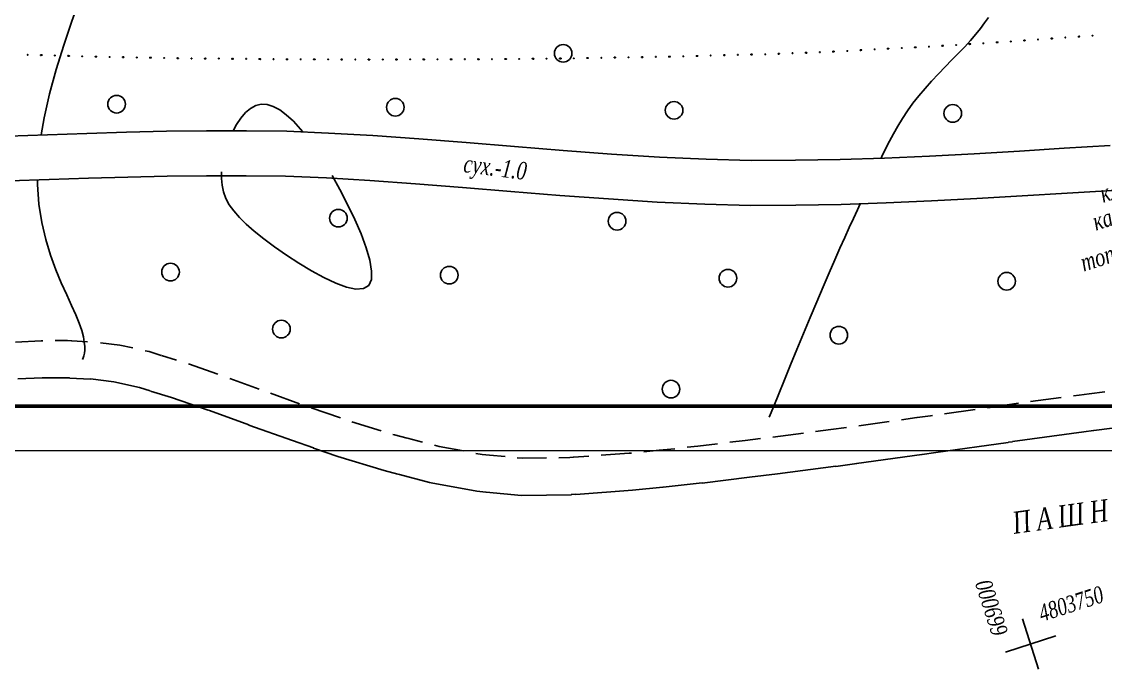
# Model space of a CAD drawing. Header units: millimetres. Extents: x 1353783 to 6492029790, y -7276956 to -512500.
# Drawn here: x 9978106 to 9990400, y -2867505 to -2860069 of the extents above; entities that cross this region are included whole.
import ezdxf

# ---------------------------------------------------------------- set-up
doc = ezdxf.new("R2010")
doc.units = ezdxf.units.MM
doc.linetypes.add('CONTI', pattern=[0])
doc.layers.get('0').update_dxf_attribs({"lineweight": 5})
for name, color, linetype in [('GORIZUNKNOWN', 32, 'CONTI'), ('NAD_MГИДРОГР', 94, 'CONTI'), ('NAD_MРАСТЕНИ', 94, 'CONTI'), ('NAD_MРЕЛЬЕФ', 7, 'CONTI'), ('SETKR', 7, 'CONTI'), ('SIT_LГИДРОГР', 84, 'CONTI'), ('SIT_LДОРОГИ', 250, 'CONTI'), ('SIT_LРЕЛЬЕФ', 7, 'CONTI'), ('ZAPSKРАСТЕНИ', 94, 'CONTI'), ('РЕЛЬЕФ', 7, 'CONTI')]:
    doc.layers.add(name, color=color, linetype=linetype)
doc.layers.add('штамп', color=7, linetype='Continuous', lineweight=50)
doc.styles.add('SHRFT', font='', dxfattribs={"width": 0.75})
doc.styles.get('SHRFT').set_extended_font_data('Times New Roman Cyr', italic=True)

# ---------------------------------------------------------------- blocks, each defined once
blk = doc.blocks.new('BL_333')
at = {"color": 0}
for p, q in [((0, -3), (0, 3)), ((-3, 0), (3, 0))]:
    blk.add_line(p, q, dxfattribs=at)
blk = doc.blocks.new('BL_2004')
at = {"color": 0}
blk.add_circle((0, 0), 1, dxfattribs=at)
blk = doc.blocks.new('оо')
at = {"layer": 'GORIZUNKNOWN', "color": 9, "true_color": 0xc7c8ca}
for points in [[(222773.783, -3431864.081), (222774.243, -3431863.212), (222774.953, -3431862.012), (222775.733, -3431860.812), (222776.563, -3431859.632), (222777.423, -3431858.472), (222778.273, -3431857.362), (222779.113, -3431856.312), (222779.913, -3431855.322), (222780.643, -3431854.422), (222781.293, -3431853.612), (222781.873, -3431852.892), (222782.373, -3431852.252), (222782.803, -3431851.702), (222783.173, -3431851.212), (222783.483, -3431850.802), (222783.753, -3431850.442), (222783.963, -3431850.142), (222784.153, -3431849.892), (222784.293, -3431849.692)], [(222818.75, -3431879.912), (222818.823, -3431879.832), (222819.153, -3431879.482), (222819.493, -3431879.142), (222819.843, -3431878.802), (222820.203, -3431878.462), (222820.583, -3431878.132), (222820.993, -3431877.812), (222821.413, -3431877.492), (222821.863, -3431877.192), (222822.333, -3431876.902), (222822.813, -3431876.622), (222823.303, -3431876.352), (222823.793, -3431876.092), (222824.273, -3431875.832), (222824.743, -3431875.582), (222825.193, -3431875.342), (222825.613, -3431875.102), (222826.003, -3431874.862), (222826.363, -3431874.632), (222826.683, -3431874.402), (222826.983, -3431874.172)], [(222787.964, -3431868.456), (222787.893, -3431868.272), (222787.643, -3431867.722), (222787.373, -3431867.252), (222787.103, -3431866.872), (222786.813, -3431866.572), (222786.523, -3431866.362), (222786.203, -3431866.242), (222785.883, -3431866.212), (222785.543, -3431866.282), (222785.203, -3431866.422), (222784.853, -3431866.632), (222784.513, -3431866.902), (222784.217, -3431867.19)], [(222772.123, -3431876.922), (222772.183, -3431876.842), (222772.263, -3431876.742), (222772.333, -3431876.622), (222772.403, -3431876.462), (222772.473, -3431876.262), (222772.523, -3431876.012), (222772.563, -3431875.712), (222772.583, -3431875.342), (222772.573, -3431874.912), (222772.543, -3431874.402), (222772.473, -3431873.822), (222772.393, -3431873.152), (222772.303, -3431872.412), (222772.233, -3431871.612), (222772.193, -3431870.742), (222772.213, -3431869.812), (222772.293, -3431868.822), (222772.453, -3431867.782), (222772.723, -3431866.702), (222772.807, -3431866.454)], [(222782.889, -3431869.212), (222782.763, -3431869.562), (222782.683, -3431869.942), (222782.643, -3431870.322), (222782.663, -3431870.712), (222782.733, -3431871.112), (222782.873, -3431871.532), (222783.063, -3431871.972), (222783.313, -3431872.462), (222783.623, -3431872.982), (222784.003, -3431873.552), (222784.453, -3431874.172), (222784.953, -3431874.832), (222785.483, -3431875.482), (222786.033, -3431876.112), (222786.583, -3431876.692), (222787.133, -3431877.192), (222787.643, -3431877.592), (222788.113, -3431877.862), (222788.523, -3431877.972), (222788.863, -3431877.892)], [(222788.863, -3431877.892), (222789.113, -3431877.622), (222789.273, -3431877.162), (222789.363, -3431876.552), (222789.383, -3431875.812), (222789.353, -3431874.982), (222789.263, -3431874.082), (222789.133, -3431873.152), (222788.973, -3431872.212), (222788.79, -3431871.325)], [(222808.213, -3431891.952), (222808.643, -3431891.442), (222809.133, -3431890.852), (222809.683, -3431890.202), (222810.273, -3431889.502), (222810.883, -3431888.772), (222811.523, -3431888.032), (222812.153, -3431887.282), (222812.783, -3431886.552), (222813.393, -3431885.852), (222813.963, -3431885.192), (222814.483, -3431884.592), (222814.963, -3431884.052), (222815.413, -3431883.552), (222815.823, -3431883.102), (222816.213, -3431882.682), (222816.573, -3431882.292), (222816.833, -3431882.009)]]:
    blk.add_lwpolyline(points, dxfattribs=at)
at = {"layer": 'SIT_LГИДРОГР', "color": 9, "true_color": 0xc7c8ca}
for p, q in [((222771.983, -3431863.582), (222774.133, -3431864.182)), ((222774.133, -3431864.182), (222776.283, -3431864.802)), ((222776.283, -3431864.802), (222778.443, -3431865.422)), ((222778.443, -3431865.422), (222780.623, -3431866.062)), ((222771.283, -3431866.022), (222773.433, -3431866.632)), ((222780.623, -3431866.062), (222782.783, -3431866.732)), ((222773.433, -3431866.632), (222775.583, -3431867.242)), ((222782.783, -3431866.732), (222784.943, -3431867.422)), ((222775.583, -3431867.242), (222777.733, -3431867.862)), ((222784.943, -3431867.422), (222787.123, -3431868.142)), ((222777.733, -3431867.862), (222779.883, -3431868.492)), ((222787.123, -3431868.142), (222789.343, -3431868.972)), ((222779.883, -3431868.492), (222782.013, -3431869.162)), ((222782.013, -3431869.162), (222784.143, -3431869.842)), ((222789.343, -3431868.972), (222791.683, -3431869.872)), ((222784.143, -3431869.842), (222786.273, -3431870.552)), ((222791.683, -3431869.872), (222794.113, -3431870.842)), ((222786.273, -3431870.552), (222788.443, -3431871.352)), ((222794.113, -3431870.842), (222796.603, -3431871.872)), ((222788.443, -3431871.352), (222790.753, -3431872.242)), ((222796.603, -3431871.872), (222799.143, -3431872.922)), ((222790.753, -3431872.242), (222793.153, -3431873.212)), ((222799.143, -3431872.922), (222801.703, -3431873.972)), ((222793.153, -3431873.212), (222795.633, -3431874.232)), ((222795.633, -3431874.232), (222798.173, -3431875.282)), ((222801.703, -3431873.972), (222804.263, -3431875.012)), ((222798.173, -3431875.282), (222800.743, -3431876.342)), ((222804.263, -3431875.012), (222806.793, -3431876.012)), ((222806.793, -3431876.012), (222809.283, -3431876.932)), ((222800.743, -3431876.342), (222803.323, -3431877.382)), ((222803.323, -3431877.382), (222805.893, -3431878.392)), ((222809.283, -3431876.932), (222811.693, -3431877.772)), ((222811.693, -3431877.772), (222814.083, -3431878.532)), ((222805.893, -3431878.392), (222808.423, -3431879.332)), ((222814.083, -3431878.532), (222816.503, -3431879.272)), ((222816.503, -3431879.272), (222818.933, -3431879.962)), ((222808.423, -3431879.332), (222810.883, -3431880.192)), ((222810.883, -3431880.192), (222813.323, -3431880.972)), ((222818.933, -3431879.962), (222821.393, -3431880.632)), ((222813.323, -3431880.972), (222815.783, -3431881.712)), ((222821.393, -3431880.632), (222823.853, -3431881.282)), ((222815.783, -3431881.712), (222818.253, -3431882.412)), ((222823.853, -3431881.282), (222826.333, -3431881.932)), ((222826.333, -3431881.932), (222828.813, -3431882.552)), ((222818.253, -3431882.412), (222820.733, -3431883.092)), ((222828.813, -3431882.552), (222831.333, -3431883.202)), ((222820.733, -3431883.092), (222823.213, -3431883.742)), ((222823.213, -3431883.742), (222825.703, -3431884.392)), ((222825.703, -3431884.392), (222828.193, -3431885.022)), ((222828.193, -3431885.022), (222830.693, -3431885.662))]:
    blk.add_line(p, q, dxfattribs=at)
at = {"layer": 'SIT_LДОРОГИ', "color": 9, "true_color": 0xc7c8ca}
for p, q in [((222768.813, -3431874.822), (222770.223, -3431875.192)), ((222770.223, -3431875.202), (222770.303, -3431875.222)), ((222770.973, -3431875.432), (222771.633, -3431875.642)), ((222771.633, -3431875.642), (222771.853, -3431875.722)), ((222772.693, -3431876.052), (222771.873, -3431875.732)), ((222773.393, -3431876.332), (222774.393, -3431876.792)), ((222774.393, -3431876.792), (222775.043, -3431877.172)), ((222768.293, -3431876.852), (222769.633, -3431877.212)), ((222769.633, -3431877.212), (222770.943, -3431877.632)), ((222770.943, -3431877.632), (222771.103, -3431877.692)), ((222771.113, -3431877.702), (222772.203, -3431878.122)), ((222775.653, -3431877.532), (222775.853, -3431877.652)), ((222775.853, -3431877.652), (222776.443, -3431878.072)), ((222772.213, -3431878.112), (222773.423, -3431878.662)), ((222773.423, -3431878.662), (222774.723, -3431879.432)), ((222777.183, -3431878.592), (222776.463, -3431878.082)), ((222777.773, -3431879.002), (222779.173, -3431880.062)), ((222774.723, -3431879.432), (222775.243, -3431879.792)), ((222775.253, -3431879.812), (222776.263, -3431880.512)), ((222776.273, -3431880.512), (222778.033, -3431881.842)), ((222779.753, -3431880.502), (222780.443, -3431881.042)), ((222781.143, -3431881.582), (222780.443, -3431881.042)), ((222778.043, -3431881.842), (222779.143, -3431882.702)), ((222781.693, -3431882.012), (222783.083, -3431883.082)), ((222779.153, -3431882.702), (222779.973, -3431883.342)), ((222779.973, -3431883.352), (222782.053, -3431884.942)), ((222783.633, -3431883.492), (222784.333, -3431884.022)), ((222785.043, -3431884.552), (222784.343, -3431884.022)), ((222782.053, -3431884.942), (222783.063, -3431885.702)), ((222785.583, -3431884.952), (222787.023, -3431885.952)), ((222783.073, -3431885.712), (222784.233, -3431886.582)), ((222784.233, -3431886.582), (222786.493, -3431888.152)), ((222787.593, -3431886.352), (222787.663, -3431886.402)), ((222787.663, -3431886.402), (222788.293, -3431886.802)), ((222789.053, -3431887.292), (222788.303, -3431886.812)), ((222789.643, -3431887.662), (222789.873, -3431887.802)), ((222789.873, -3431887.802), (222791.123, -3431888.472)), ((222786.493, -3431888.152), (222787.173, -3431888.582)), ((222787.183, -3431888.592), (222788.803, -3431889.622)), ((222791.733, -3431888.812), (222792.063, -3431888.982)), ((222792.063, -3431888.982), (222792.443, -3431889.142)), ((222788.813, -3431889.622), (222791.143, -3431890.882)), ((222793.263, -3431889.492), (222792.453, -3431889.152)), ((222793.903, -3431889.772), (222794.193, -3431889.892)), ((222794.203, -3431889.892), (222795.473, -3431890.282)), ((222791.143, -3431890.882), (222791.613, -3431891.082)), ((222796.143, -3431890.492), (222796.743, -3431890.672)), ((222796.743, -3431890.672), (222796.923, -3431890.712)), ((222797.793, -3431890.922), (222796.943, -3431890.712)), ((222791.623, -3431891.082), (222793.473, -3431891.872)), ((222798.473, -3431891.092), (222800.023, -3431891.472)), ((222800.023, -3431891.472), (222800.153, -3431891.502)), ((222793.473, -3431891.882), (222796.183, -3431892.702)), ((222800.833, -3431891.642), (222801.693, -3431891.822)), ((222802.563, -3431892.012), (222801.703, -3431891.822)), ((222803.253, -3431892.152), (222803.853, -3431892.282)), ((222796.183, -3431892.692), (222796.423, -3431892.752)), ((222796.433, -3431892.762), (222799.553, -3431893.522)), ((222803.853, -3431892.282), (222804.953, -3431892.492)), ((222805.643, -3431892.622), (222806.503, -3431892.782)), ((222807.373, -3431892.952), (222806.503, -3431892.782)), ((222808.063, -3431893.092), (222809.783, -3431893.402)), ((222799.553, -3431893.522), (222801.263, -3431893.882)), ((222801.273, -3431893.882), (222803.443, -3431894.332)), ((222810.463, -3431893.522), (222811.333, -3431893.682)), ((222812.203, -3431893.842), (222811.333, -3431893.692)), ((222812.903, -3431893.962), (222814.623, -3431894.262)), ((222803.443, -3431894.342), (222806.103, -3431894.852)), ((222815.313, -3431894.382), (222816.183, -3431894.532)), ((222816.953, -3431894.672), (222816.193, -3431894.542)), ((222806.113, -3431894.852), (222807.683, -3431895.152)), ((222807.683, -3431895.162), (222810.953, -3431895.752)), ((222817.053, -3431894.692), (222816.953, -3431894.672)), ((222817.743, -3431894.812), (222819.473, -3431895.112)), ((222820.163, -3431895.232), (222821.033, -3431895.382)), ((222810.963, -3431895.762), (222812.133, -3431895.972)), ((222821.283, -3431895.422), (222821.053, -3431895.382)), ((222821.913, -3431895.522), (222821.283, -3431895.412)), ((222822.603, -3431895.642), (222824.323, -3431895.952)), ((222812.133, -3431895.962), (222815.813, -3431896.612)), ((222825.013, -3431896.072), (222825.333, -3431896.132)), ((222825.333, -3431896.132), (222825.893, -3431896.232)), ((222826.773, -3431896.392), (222825.903, -3431896.232)), ((222815.833, -3431896.612), (222816.593, -3431896.742)), ((222816.593, -3431896.742), (222820.673, -3431897.452)), ((222820.693, -3431897.452), (222820.923, -3431897.492)), ((222820.923, -3431897.482), (222824.953, -3431898.192)), ((222824.953, -3431898.202), (222825.503, -3431898.302)), ((222825.513, -3431898.302), (222828.503, -3431898.862))]:
    blk.add_line(p, q, dxfattribs=at)
at = {"layer": 'SIT_LРЕЛЬЕФ', "color": 9, "true_color": 0xc7c8ca}
for centre in [(222774.443, -3431859.522), (222775.153, -3431859.772), (222775.203, -3431859.782), (222775.903, -3431860.032), (222776.613, -3431860.282), (222776.663, -3431860.302), (222777.363, -3431860.552), (222778.073, -3431860.802), (222778.123, -3431860.812), (222778.833, -3431861.062), (222779.543, -3431861.302), (222779.583, -3431861.312), (222780.293, -3431861.562), (222781.003, -3431861.802), (222781.053, -3431861.812), (222781.763, -3431862.062), (222782.473, -3431862.302), (222782.513, -3431862.322), (222783.233, -3431862.562), (222783.943, -3431862.802), (222783.993, -3431862.812), (222784.703, -3431863.042), (222785.413, -3431863.282), (222785.463, -3431863.302), (222786.173, -3431863.532), (222786.883, -3431863.772), (222786.933, -3431863.792), (222787.643, -3431864.022), (222788.353, -3431864.262), (222788.393, -3431864.272), (222789.113, -3431864.502), (222789.823, -3431864.732), (222789.873, -3431864.752), (222790.593, -3431864.982), (222791.303, -3431865.212), (222791.343, -3431865.232), (222792.063, -3431865.462), (222792.773, -3431865.692), (222792.823, -3431865.712), (222793.543, -3431865.932), (222794.253, -3431866.162), (222794.303, -3431866.182), (222795.023, -3431866.402), (222795.733, -3431866.632), (222795.783, -3431866.652), (222796.503, -3431866.872), (222797.213, -3431867.102), (222797.263, -3431867.122), (222797.983, -3431867.342), (222798.693, -3431867.572), (222798.733, -3431867.592), (222799.443, -3431867.812), (222800.163, -3431868.032), (222800.213, -3431868.052), (222800.923, -3431868.272), (222801.643, -3431868.492), (222801.693, -3431868.512), (222802.403, -3431868.732), (222803.123, -3431868.952), (222803.173, -3431868.972), (222803.883, -3431869.192), (222804.603, -3431869.402), (222804.653, -3431869.412), (222805.373, -3431869.632), (222806.093, -3431869.852), (222806.133, -3431869.862), (222806.853, -3431870.082), (222807.573, -3431870.302), (222807.613, -3431870.312), (222808.333, -3431870.532), (222809.053, -3431870.752), (222809.103, -3431870.762), (222809.833, -3431870.982), (222810.553, -3431871.192), (222810.603, -3431871.202), (222811.323, -3431871.412), (222812.043, -3431871.622), (222812.083, -3431871.632), (222812.803, -3431871.842), (222813.523, -3431872.052), (222813.573, -3431872.072), (222814.293, -3431872.292), (222815.013, -3431872.492), (222815.053, -3431872.502), (222815.783, -3431872.702), (222816.503, -3431872.902), (222816.543, -3431872.922), (222817.273, -3431873.122), (222817.993, -3431873.322), (222818.043, -3431873.332), (222818.783, -3431873.532), (222819.503, -3431873.722), (222819.553, -3431873.722), (222820.283, -3431873.922), (222821.003, -3431874.112), (222821.043, -3431874.122), (222821.773, -3431874.322), (222822.493, -3431874.512), (222822.543, -3431874.522), (222823.263, -3431874.722), (222823.993, -3431874.902), (222824.043, -3431874.912), (222824.763, -3431875.102), (222825.493, -3431875.282), (222825.543, -3431875.292), (222826.263, -3431875.482), (222826.993, -3431875.662), (222827.053, -3431875.672), (222827.773, -3431875.862), (222828.513, -3431876.032), (222828.553, -3431876.042), (222829.283, -3431876.222), (222830.013, -3431876.402), (222830.063, -3431876.412), (222830.793, -3431876.592), (222831.523, -3431876.772), (222831.563, -3431876.782), (222832.293, -3431876.962)]:
    blk.add_circle(centre, 0.02, dxfattribs=at)
at = {"layer": 'SETKR', "color": 9, "true_color": 0xc7c8ca, "xscale": 0.5000000000000001, "yscale": 0.5000000000000001, "zscale": 0.5000000000000001}
blk.add_blockref('BL_333', (222818.393, -3431908.732), dxfattribs=at)
at = {"layer": 'ZAPSKРАСТЕНИ', "color": 9, "true_color": 0xc7c8ca, "xscale": 0.5000000000000001, "yscale": 0.5000000000000001, "zscale": 0.5000000000000001}
for p in [(222778.393, -3431863.732), (222793.393, -3431868.732), (222803.393, -3431868.732), (222778.393, -3431873.732), (222788.393, -3431873.732), (222808.393, -3431873.732), (222783.393, -3431878.732), (222793.393, -3431878.732), (222803.393, -3431878.732), (222823.393, -3431878.732), (222808.393, -3431883.732), (222803.393, -3431888.732), (222813.393, -3431888.732), (222823.393, -3431888.732)]:
    blk.add_blockref('BL_2004', p, dxfattribs=at)
at = {"layer": 'NAD_MГИДРОГР', "color": 9, "true_color": 0xc7c8ca, "style": 'SHRFT', "width": 0.75}
blk.add_text('сух.-1.0', height=1, rotation=335, dxfattribs=at).set_placement((222795.913, -3431873.402))
at = {"layer": 'NAD_MРАСТЕНИ', "color": 9, "true_color": 0xc7c8ca, "style": 'SHRFT', "width": 0.75}
for s, p in [('клён', (222829.963, -3431886.172)), ('карагач  20', (222829.093, -3431887.552)), ('тополь', (222827.723, -3431889.552))]:
    blk.add_text(s, height=1, dxfattribs=at).set_placement(p)
at = {"layer": 'NAD_MРЕЛЬЕФ', "color": 9, "true_color": 0xc7c8ca, "style": 'SHRFT', "width": 0.75}
blk.add_text('П А Ш Н Я', height=1.25, rotation=349.99999, dxfattribs=at).set_placement((222819.413, -3431902.502))
at = {"layer": 'РЕЛЬЕФ', "color": 9, "true_color": 0xc7c8ca, "style": 'SHRFT', "width": 0.75}
blk.add_text('669000', height=0.95, rotation=90, dxfattribs=at).set_placement((222817.393, -3431907.732))
blk.add_text('4803750', height=0.95, dxfattribs=at).set_placement((222819.393, -3431907.732))

msp = doc.modelspace()

# ---------------------------------------------------------------- linework, layer by layer
at = {"layer": 'штамп', "linetype": 'Continuous', "lineweight": 18}
msp.add_lwpolyline([(10055462, -2780831), (9936562, -2780831), (9936562, -2864931), (10055462, -2864931)], close=True, dxfattribs=at)
at = {"layer": 'штамп', "linetype": 'Continuous', "lineweight": 50}
msp.add_lwpolyline([(9938562, -2781331), (10054962, -2781331), (10054962, -2864431), (9938562, -2864431)], close=True, dxfattribs=at)

# ---------------------------------------------------------------- block references
at = {"layer": 'РЕЛЬЕФ', "color": 240, "lineweight": 30, "true_color": 0xed1f24, "xscale": 200.0000000000001, "yscale": 200.0000000000001, "zscale": 200.0000000000001, "rotation": 17.80578495452471}
msp.add_blockref('оо', (-242329121, 637008728), dxfattribs=at)

doc.saveas('drawing.dxf')
